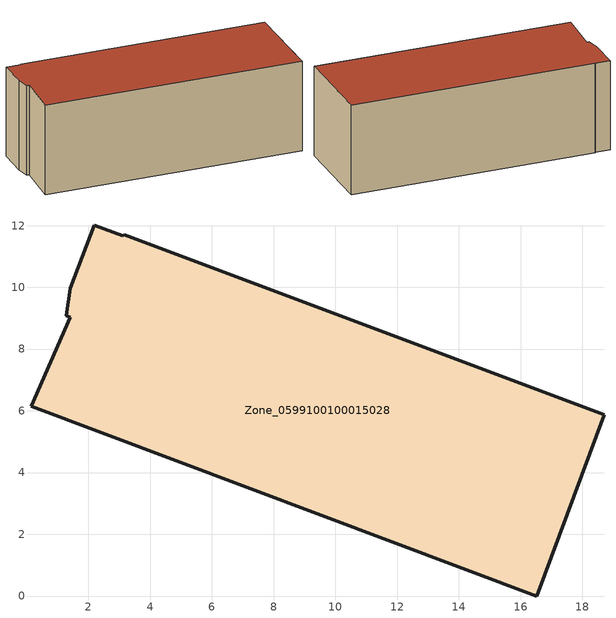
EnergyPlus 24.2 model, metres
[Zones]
Zone_0599100100015028
 floor ground (C_G): 1.41,9.04 1.27,9.09 1.41,9.97 2.18,12.02 3.1,11.67 3.16,11.71 18.71,5.87 16.52,0 0.14,6.14 z0
 wall outside (C_F): 18.71,5.87 3.16,11.71 3.1,11.67 2.18,12.02 1.41,9.97 1.27,9.09 1.41,9.04 0.14,6.14 16.52,0 18.71,5.87 z0:6.24
 roof outside (C_R): 1.27,9.09 1.41,9.04 0.14,6.14 16.52,0 18.71,5.87 3.16,11.71 3.1,11.67 2.18,12.02 1.41,9.97 z6.24
[BUILDING]
Pand.0599100100015028: North Axis=0; Terrain=City; Loads Convergence Tolerance Value=0.04; Temperature Convergence Tolerance Value=0.4; Solar Distribution=FullExterior; Maximum Number of Warmup Days=25; Minimum Number of Warmup Days=1
[Site:Location]
Rotterdam.The.Hague.AP_ZH_NLD Design_Conditions: Latitude=51.96; Longitude=4.45; Time Zone=1; Elevation=-4.5
[SITE:GROUNDTEMPERATURE:BUILDINGSURFACE]
18, 18, 18, 18, 18, 18, 18, 18, 18, 18, 18, 18
[MATERIAL] Thermal Absorptance=0.9; Solar Absorptance=0.7; Visible Absorptance=0.7
Name | Roughness | Thickness | Conductivity | Density | Specific Heat
G.D.2015-2018 | MediumSmooth | 0.15 | 0.0428571 | 540 | 1210
F.D.2015-2018 | Rough | 0.3 | 0.0666667 | 1920 | 840
R.D.2015-2018 | MediumRough | 0.2 | 0.0333333 | 1500 | 1000
[CONSTRUCTION]
C_G: G.D.2015-2018
C_F: F.D.2015-2018
C_R: R.D.2015-2018
[ZONE]
Zone_0599100100015028: Type=1; Multiplier=1; Ceiling Height=Autocalculate; Volume=Autocalculate; Floor Area=autocalculate; Part of Total Floor Area=Yes
[ZONEINFILTRATION:DESIGNFLOWRATE]
Infil_Zone_0599100100015028: Zone or ZoneList or Space or SpaceList=Zone_0599100100015028; Schedule=AlwaysOn; Design Flow Rate Calculation Method=Flow/Area; Flow Rate per Floor Area=0.0021; Constant Term Coefficient=1; Temperature Term Coefficient=0; Velocity Term Coefficient=0; Velocity Squared Term Coefficient=0
[HVACTEMPLATE:ZONE:IDEALLOADSAIRSYSTEM]
Zone_0599100100015028: Maximum Heating Supply Air Temperature=50; Minimum Cooling Supply Air Temperature=13; Maximum Heating Supply Air Humidity Ratio=0.0156; Minimum Cooling Supply Air Humidity Ratio=0.0077; Heating Limit=NoLimit; Cooling Limit=NoLimit; Dehumidification Control Type=ConstantSensibleHeatRatio; Cooling Sensible Heat Ratio=0.7; Dehumidification Setpoint=60; Humidification Control Type=None; Humidification Setpoint=30; Outdoor Air Method=None; Outdoor Air Flow Rate per Person=0.00944; Outdoor Air Flow Rate per Zone Floor Area=0; Outdoor Air Flow Rate per Zone=0; Demand Controlled Ventilation Type=None; Outdoor Air Economizer Type=NoEconomizer; Heat Recovery Type=None; Sensible Heat Recovery Effectiveness=0.7; Latent Heat Recovery Effectiveness=0.65
[ZONECONTROL:THERMOSTAT]
ThermostatControl_Zone_0599100100015028: Zone or ZoneList=Zone_0599100100015028; Control Type Schedule=DualSetpointControlType; Control 1=Thermostat_Zone_0599100100015028; Temperature Difference Between Cutout And Setpoint=0
[THERMOSTATSETPOINT:DUALSETPOINT]
Thermostat_Zone_0599100100015028: Heating Setpoint Temperature Schedule=HeatingSetpoint_Zone_0599100100015028; Cooling Setpoint Temperature Schedule=CoolingSetpoint_Zone_0599100100015028
[SCHEDULE:COMPACT]
HeatingSetpoint_Zone_0599100100015028: Through: 12/31, For: AllDays, Until: 24:00, 21
CoolingSetpoint_Zone_0599100100015028: Through: 12/31, For: AllDays, Until: 24:00, 24
DualSetpointControlType: Through: 12/31, For: AllDays, Until: 24:00, 4
AlwaysOn: Through: 12/31, For: AllDays, Until: 24:00, 1
